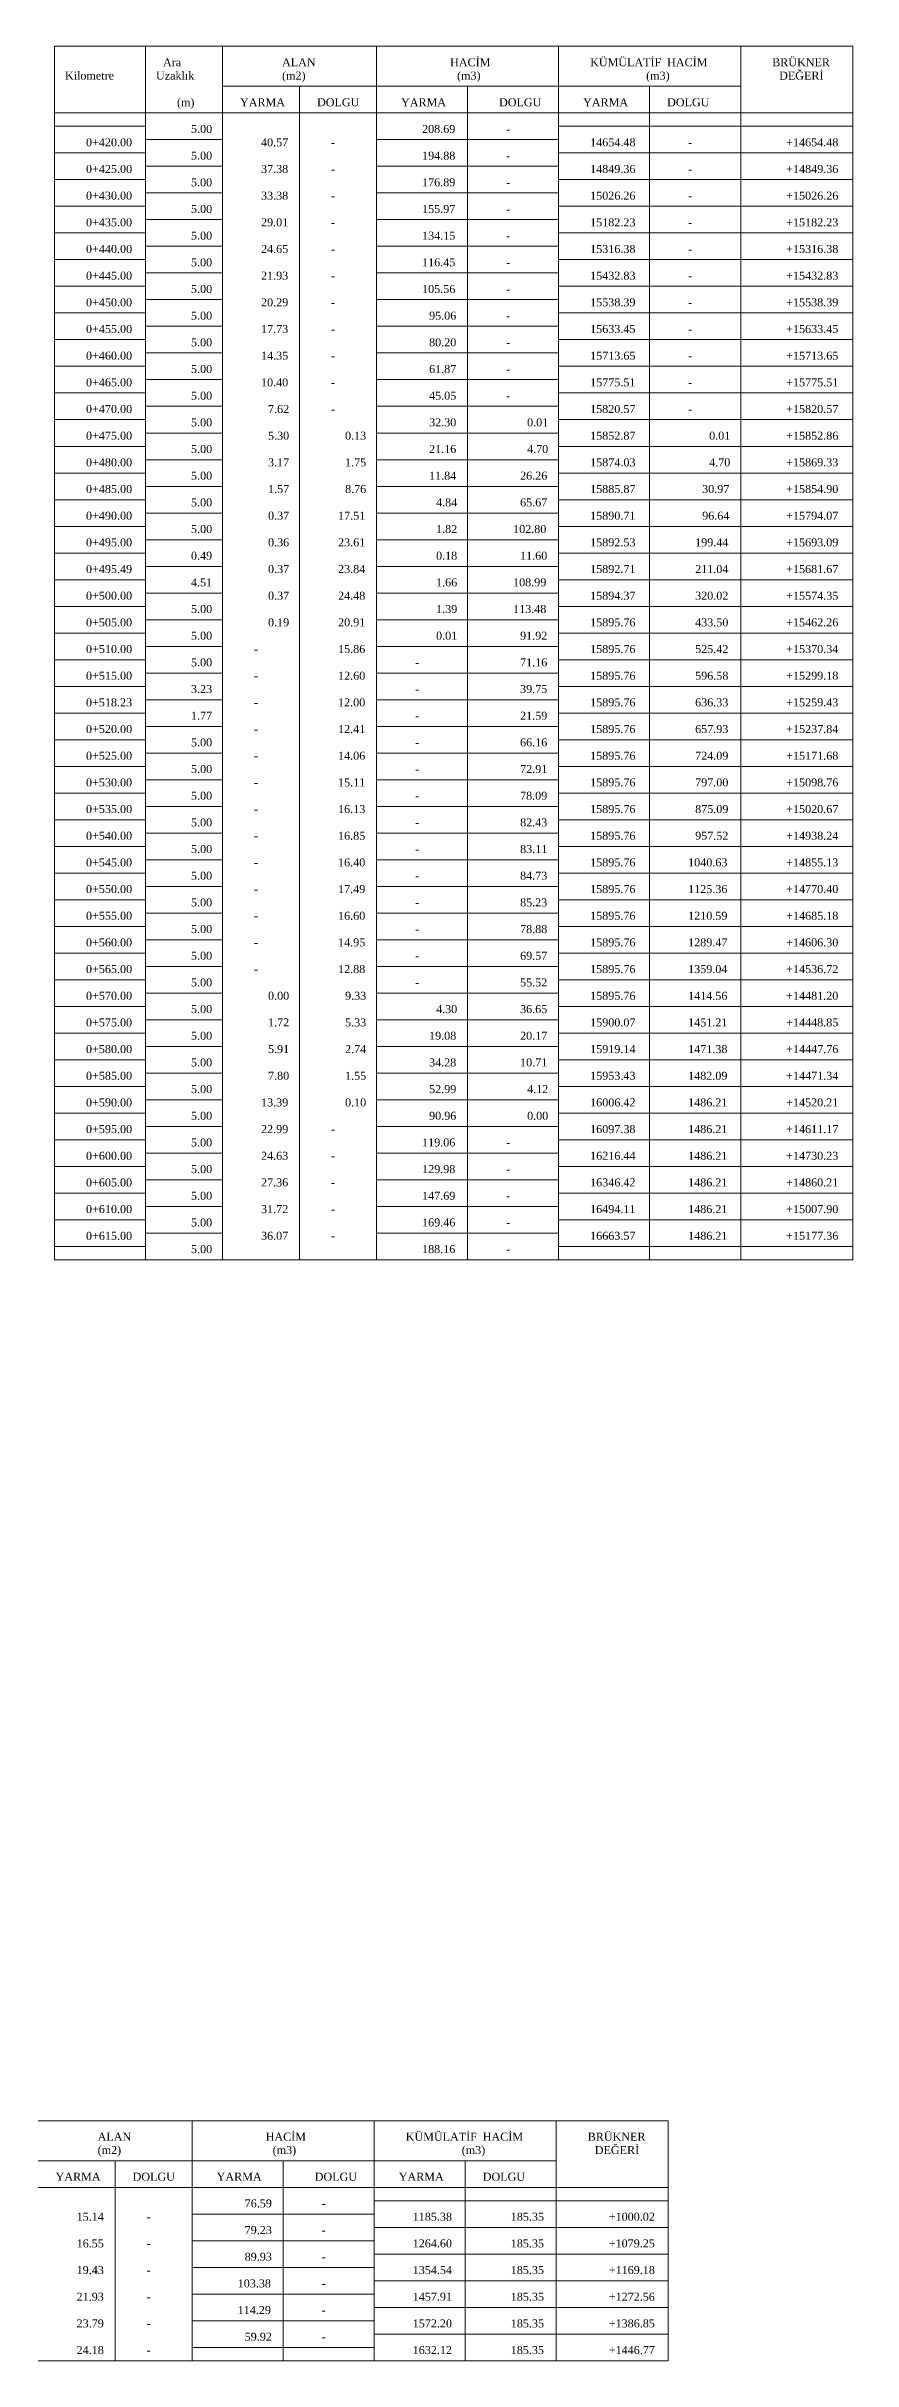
# Model space of a CAD drawing. Header units: metres. Extents: x 478603 to 489313, y 4282657 to 4289463.
# Drawn here: x 486056.2 to 486207.3, y 4283705 to 4284138.9 of the extents above; entities that cross this region are included whole.
import ezdxf

# ---------------------------------------------------------------- set-up
doc = ezdxf.new("R2010")
doc.units = ezdxf.units.M
for name, color, linetype, lineweight in [('TB_C', 96, 'Continuous', 0), ('TB_M', 18, 'Continuous', 0), ('TB_R', 1, 'Continuous', 0)]:
    doc.layers.add(name, color=color, linetype=linetype, lineweight=lineweight)
doc.styles.get("Standard").update_dxf_attribs({"font": 'times.ttf'})

msp = doc.modelspace()

# ---------------------------------------------------------------- linework, layer by layer
at = {"layer": 'TB_C'}
for p, q in [((486057.72, 4284138.87), (486207.35, 4284138.87)), ((486057.72, 4284138.87), (486057.72, 4283911.37)), ((486074.78, 4284138.87), (486074.78, 4283911.37)), ((486089.22, 4284138.87), (486089.22, 4283911.37)), ((486118.1, 4284138.87), (486118.1, 4283911.37)), ((486152.22, 4284138.87), (486152.22, 4283911.37)), ((486186.35, 4284138.87), (486186.35, 4283911.37)), ((486207.35, 4284138.87), (486207.35, 4283911.37)), ((486089.22, 4284131.37), (486186.35, 4284131.37)), ((486103.66, 4284131.37), (486103.66, 4283911.37)), ((486135.16, 4284131.37), (486135.16, 4283911.37)), ((486169.28, 4284131.37), (486169.28, 4283911.37)), ((486057.72, 4284126.37), (486207.35, 4284126.37)), ((486057.72, 4284123.87), (486074.78, 4284123.87)), ((486074.78, 4284121.37), (486089.22, 4284121.37)), ((486118.1, 4284121.37), (486152.22, 4284121.37)), ((486152.22, 4284123.87), (486207.35, 4284123.87)), ((486057.72, 4284118.87), (486074.78, 4284118.87)), ((486152.22, 4284118.87), (486207.35, 4284118.87)), ((486057.72, 4284113.87), (486074.78, 4284113.87)), ((486074.78, 4284116.37), (486089.22, 4284116.37)), ((486118.1, 4284116.37), (486152.22, 4284116.37)), ((486152.22, 4284113.87), (486207.35, 4284113.87)), ((486057.72, 4284108.87), (486074.78, 4284108.87)), ((486074.78, 4284111.37), (486089.22, 4284111.37)), ((486118.1, 4284111.37), (486152.22, 4284111.37)), ((486152.22, 4284108.87), (486207.35, 4284108.87)), ((486057.72, 4284103.87), (486074.78, 4284103.87)), ((486074.78, 4284106.37), (486089.22, 4284106.37)), ((486118.1, 4284106.37), (486152.22, 4284106.37)), ((486152.22, 4284103.87), (486207.35, 4284103.87)), ((486074.78, 4284101.37), (486089.22, 4284101.37)), ((486118.1, 4284101.37), (486152.22, 4284101.37)), ((486057.72, 4284098.87), (486074.78, 4284098.87)), ((486074.78, 4284096.37), (486089.22, 4284096.37)), ((486118.1, 4284096.37), (486152.22, 4284096.37)), ((486152.22, 4284098.87), (486207.35, 4284098.87)), ((486057.72, 4284093.87), (486074.78, 4284093.87)), ((486074.78, 4284091.37), (486089.22, 4284091.37)), ((486118.1, 4284091.37), (486152.22, 4284091.37)), ((486152.22, 4284093.87), (486207.35, 4284093.87)), ((486057.72, 4284088.87), (486074.78, 4284088.87)), ((486074.78, 4284086.37), (486089.22, 4284086.37)), ((486118.1, 4284086.37), (486152.22, 4284086.37)), ((486152.22, 4284088.87), (486207.35, 4284088.87)), ((486057.72, 4284083.87), (486074.78, 4284083.87)), ((486152.22, 4284083.87), (486207.35, 4284083.87)), ((486057.72, 4284078.87), (486074.78, 4284078.87)), ((486074.78, 4284081.37), (486089.22, 4284081.37)), ((486118.1, 4284081.37), (486152.22, 4284081.37)), ((486152.22, 4284078.87), (486207.35, 4284078.87)), ((486057.72, 4284073.87), (486074.78, 4284073.87)), ((486074.78, 4284076.37), (486089.22, 4284076.37)), ((486118.1, 4284076.37), (486152.22, 4284076.37)), ((486152.22, 4284073.87), (486207.35, 4284073.87)), ((486057.72, 4284068.87), (486074.78, 4284068.87)), ((486074.78, 4284071.37), (486089.22, 4284071.37)), ((486118.1, 4284071.37), (486152.22, 4284071.37)), ((486152.22, 4284068.87), (486207.35, 4284068.87)), ((486074.78, 4284066.37), (486089.22, 4284066.37)), ((486118.1, 4284066.37), (486152.22, 4284066.37)), ((486057.72, 4284063.87), (486074.78, 4284063.87)), ((486074.78, 4284061.37), (486089.22, 4284061.37)), ((486118.1, 4284061.37), (486152.22, 4284061.37)), ((486152.22, 4284063.87), (486207.35, 4284063.87)), ((486057.72, 4284058.87), (486074.78, 4284058.87)), ((486074.78, 4284056.37), (486089.22, 4284056.37)), ((486118.1, 4284056.37), (486152.22, 4284056.37)), ((486152.22, 4284058.87), (486207.35, 4284058.87)), ((486057.72, 4284053.87), (486074.78, 4284053.87)), ((486074.78, 4284051.37), (486089.22, 4284051.37)), ((486118.1, 4284051.37), (486152.22, 4284051.37)), ((486152.22, 4284053.87), (486207.35, 4284053.87)), ((486057.72, 4284048.87), (486074.78, 4284048.87)), ((486152.22, 4284048.87), (486207.35, 4284048.87)), ((486057.72, 4284043.87), (486074.78, 4284043.87)), ((486074.78, 4284046.37), (486089.22, 4284046.37)), ((486118.1, 4284046.37), (486152.22, 4284046.37)), ((486152.22, 4284043.87), (486207.35, 4284043.87)), ((486057.72, 4284038.87), (486074.78, 4284038.87)), ((486074.78, 4284041.37), (486089.22, 4284041.37)), ((486118.1, 4284041.37), (486152.22, 4284041.37)), ((486152.22, 4284038.87), (486207.35, 4284038.87)), ((486074.78, 4284036.37), (486089.22, 4284036.37)), ((486118.1, 4284036.37), (486152.22, 4284036.37)), ((486057.72, 4284033.87), (486074.78, 4284033.87)), ((486074.78, 4284031.37), (486089.22, 4284031.37)), ((486118.1, 4284031.37), (486152.22, 4284031.37)), ((486152.22, 4284033.87), (486207.35, 4284033.87)), ((486057.72, 4284028.87), (486074.78, 4284028.87)), ((486074.78, 4284026.37), (486089.22, 4284026.37)), ((486118.1, 4284026.37), (486152.22, 4284026.37)), ((486152.22, 4284028.87), (486207.35, 4284028.87)), ((486057.72, 4284023.87), (486074.78, 4284023.87)), ((486074.78, 4284021.37), (486089.22, 4284021.37)), ((486118.1, 4284021.37), (486152.22, 4284021.37)), ((486152.22, 4284023.87), (486207.35, 4284023.87)), ((486057.72, 4284018.87), (486074.78, 4284018.87)), ((486152.22, 4284018.87), (486207.35, 4284018.87)), ((486057.72, 4284013.87), (486074.78, 4284013.87)), ((486074.78, 4284016.37), (486089.22, 4284016.37)), ((486118.1, 4284016.37), (486152.22, 4284016.37)), ((486152.22, 4284013.87), (486207.35, 4284013.87)), ((486057.72, 4284008.87), (486074.78, 4284008.87)), ((486074.78, 4284011.37), (486089.22, 4284011.37)), ((486118.1, 4284011.37), (486152.22, 4284011.37)), ((486152.22, 4284008.87), (486207.35, 4284008.87)), ((486057.72, 4284003.87), (486074.78, 4284003.87)), ((486074.78, 4284006.37), (486089.22, 4284006.37)), ((486118.1, 4284006.37), (486152.22, 4284006.37)), ((486152.22, 4284003.87), (486207.35, 4284003.87)), ((486074.78, 4284001.37), (486089.22, 4284001.37)), ((486118.1, 4284001.37), (486152.22, 4284001.37)), ((486057.72, 4283998.87), (486074.78, 4283998.87)), ((486074.78, 4283996.37), (486089.22, 4283996.37)), ((486118.1, 4283996.37), (486152.22, 4283996.37)), ((486152.22, 4283998.87), (486207.35, 4283998.87)), ((486057.72, 4283993.87), (486074.78, 4283993.87)), ((486074.78, 4283991.37), (486089.22, 4283991.37)), ((486118.1, 4283991.37), (486152.22, 4283991.37)), ((486152.22, 4283993.87), (486207.35, 4283993.87)), ((486057.72, 4283988.87), (486074.78, 4283988.87)), ((486074.78, 4283986.37), (486089.22, 4283986.37)), ((486118.1, 4283986.37), (486152.22, 4283986.37)), ((486152.22, 4283988.87), (486207.35, 4283988.87)), ((486057.72, 4283983.87), (486074.78, 4283983.87)), ((486152.22, 4283983.87), (486207.35, 4283983.87)), ((486057.72, 4283978.87), (486074.78, 4283978.87)), ((486074.78, 4283981.37), (486089.22, 4283981.37)), ((486118.1, 4283981.37), (486152.22, 4283981.37)), ((486152.22, 4283978.87), (486207.35, 4283978.87)), ((486057.72, 4283973.87), (486074.78, 4283973.87)), ((486074.78, 4283976.37), (486089.22, 4283976.37)), ((486118.1, 4283976.37), (486152.22, 4283976.37)), ((486152.22, 4283973.87), (486207.35, 4283973.87)), ((486074.78, 4283971.37), (486089.22, 4283971.37)), ((486118.1, 4283971.37), (486152.22, 4283971.37)), ((486057.72, 4283968.87), (486074.78, 4283968.87)), ((486074.78, 4283966.37), (486089.22, 4283966.37)), ((486118.1, 4283966.37), (486152.22, 4283966.37)), ((486152.22, 4283968.87), (486207.35, 4283968.87)), ((486057.72, 4283963.87), (486074.78, 4283963.87)), ((486074.78, 4283961.37), (486089.22, 4283961.37)), ((486118.1, 4283961.37), (486152.22, 4283961.37)), ((486152.22, 4283963.87), (486207.35, 4283963.87)), ((486057.72, 4283958.87), (486074.78, 4283958.87)), ((486074.78, 4283956.37), (486089.22, 4283956.37)), ((486118.1, 4283956.37), (486152.22, 4283956.37)), ((486152.22, 4283958.87), (486207.35, 4283958.87)), ((486057.72, 4283953.87), (486074.78, 4283953.87)), ((486152.22, 4283953.87), (486207.35, 4283953.87)), ((486057.72, 4283948.87), (486074.78, 4283948.87)), ((486074.78, 4283951.37), (486089.22, 4283951.37)), ((486118.1, 4283951.37), (486152.22, 4283951.37)), ((486152.22, 4283948.87), (486207.35, 4283948.87)), ((486057.72, 4283943.87), (486074.78, 4283943.87)), ((486074.78, 4283946.37), (486089.22, 4283946.37)), ((486118.1, 4283946.37), (486152.22, 4283946.37)), ((486152.22, 4283943.87), (486207.35, 4283943.87)), ((486057.72, 4283938.87), (486074.78, 4283938.87)), ((486074.78, 4283941.37), (486089.22, 4283941.37)), ((486118.1, 4283941.37), (486152.22, 4283941.37)), ((486152.22, 4283938.87), (486207.35, 4283938.87)), ((486074.78, 4283936.37), (486089.22, 4283936.37)), ((486118.1, 4283936.37), (486152.22, 4283936.37)), ((486057.72, 4283933.87), (486074.78, 4283933.87)), ((486074.78, 4283931.37), (486089.22, 4283931.37)), ((486118.1, 4283931.37), (486152.22, 4283931.37)), ((486152.22, 4283933.87), (486207.35, 4283933.87)), ((486057.72, 4283928.87), (486074.78, 4283928.87)), ((486074.78, 4283926.37), (486089.22, 4283926.37)), ((486118.1, 4283926.37), (486152.22, 4283926.37)), ((486152.22, 4283928.87), (486207.35, 4283928.87)), ((486057.72, 4283923.87), (486074.78, 4283923.87)), ((486074.78, 4283921.37), (486089.22, 4283921.37)), ((486118.1, 4283921.37), (486152.22, 4283921.37)), ((486152.22, 4283923.87), (486207.35, 4283923.87)), ((486057.72, 4283918.87), (486074.78, 4283918.87)), ((486152.22, 4283918.87), (486207.35, 4283918.87)), ((486057.72, 4283913.87), (486074.78, 4283913.87)), ((486074.78, 4283916.37), (486089.22, 4283916.37)), ((486118.1, 4283916.37), (486152.22, 4283916.37)), ((486152.22, 4283913.87), (486207.35, 4283913.87)), ((486057.72, 4283911.37), (486207.35, 4283911.37)), ((486023.15, 4283749.97), (486172.78, 4283749.97)), ((486083.53, 4283749.97), (486083.53, 4283704.97)), ((486117.65, 4283749.97), (486117.65, 4283704.97)), ((486151.78, 4283749.97), (486151.78, 4283704.97)), ((486172.78, 4283749.97), (486172.78, 4283704.97)), ((486054.65, 4283742.47), (486151.78, 4283742.47)), ((486069.09, 4283742.47), (486069.09, 4283704.97)), ((486100.59, 4283742.47), (486100.59, 4283704.97)), ((486134.72, 4283742.47), (486134.72, 4283704.97)), ((486023.15, 4283737.47), (486172.78, 4283737.47)), ((486117.65, 4283734.97), (486172.78, 4283734.97)), ((486083.53, 4283732.47), (486117.65, 4283732.47)), ((486083.53, 4283727.47), (486117.65, 4283727.47)), ((486117.65, 4283729.97), (486172.78, 4283729.97)), ((486083.53, 4283722.47), (486117.65, 4283722.47)), ((486117.65, 4283724.97), (486172.78, 4283724.97)), ((486083.53, 4283717.47), (486117.65, 4283717.47)), ((486117.65, 4283719.97), (486172.78, 4283719.97)), ((486117.65, 4283714.97), (486172.78, 4283714.97)), ((486083.53, 4283712.47), (486117.65, 4283712.47)), ((486117.65, 4283709.97), (486172.78, 4283709.97)), ((486023.15, 4283704.97), (486172.78, 4283704.97)), ((486083.53, 4283707.47), (486117.65, 4283707.47))]:
    msp.add_line(p, q, dxfattribs=at)

# ---------------------------------------------------------------- texts
at = {"layer": 'TB_M'}
for s, p in [('Kilometre', (486059.69, 4284132.62)), ('Uzaklık', (486076.75, 4284132.62)), ('Ara', (486078.06, 4284135.12)), ('ALAN', (486100.38, 4284135.12)), ('(m2)', (486100.38, 4284132.62)), ('HACİM', (486131.88, 4284135.12)), ('(m3)', (486133.19, 4284132.62)), ('KÜMÜLATİF', (486158.13, 4284135.12)), ('(m3)', (486168.63, 4284132.62)), ('HACİM', (486172.56, 4284135.12)), ('BRÜKNER', (486192.25, 4284135.12)), ('DEĞERİ', (486193.56, 4284132.62)), ('(m)', (486080.69, 4284127.62)), ('YARMA', (486092.5, 4284127.62)), ('DOLGU', (486106.94, 4284127.62)), ('YARMA', (486122.69, 4284127.62)), ('DOLGU', (486141.06, 4284127.62)), ('YARMA', (486156.81, 4284127.62)), ('DOLGU', (486172.56, 4284127.62)), ('0+420.00', (486063.63, 4284120.12)), ('-', (486142.38, 4284122.62)), ('0+425.00', (486063.63, 4284115.12)), ('-', (486109.56, 4284120.12)), ('-', (486142.38, 4284117.62)), ('-', (486176.5, 4284120.12)), ('-', (486109.56, 4284115.12)), ('-', (486142.38, 4284112.62)), ('-', (486176.5, 4284115.12)), ('0+430.00', (486063.63, 4284110.12)), ('-', (486109.56, 4284110.12)), ('-', (486142.38, 4284107.62)), ('-', (486176.5, 4284110.12)), ('0+435.00', (486063.63, 4284105.12)), ('-', (486109.56, 4284105.12)), ('-', (486176.5, 4284105.12)), ('0+440.00', (486063.63, 4284100.12)), ('-', (486109.56, 4284100.12)), ('-', (486142.38, 4284102.62)), ('-', (486176.5, 4284100.12)), ('0+445.00', (486063.63, 4284095.12)), ('-', (486109.56, 4284095.12)), ('-', (486142.38, 4284097.62)), ('-', (486176.5, 4284095.12)), ('0+450.00', (486063.63, 4284090.12)), ('-', (486109.56, 4284090.12)), ('-', (486142.38, 4284092.62)), ('-', (486176.5, 4284090.12)), ('0+455.00', (486063.63, 4284085.12)), ('-', (486142.38, 4284087.62)), ('-', (486109.56, 4284085.12)), ('-', (486142.38, 4284082.62)), ('-', (486176.5, 4284085.12)), ('0+460.00', (486063.63, 4284080.12)), ('-', (486109.56, 4284080.12)), ('-', (486142.38, 4284077.62)), ('-', (486176.5, 4284080.12)), ('0+465.00', (486063.63, 4284075.12)), ('-', (486109.56, 4284075.12)), ('-', (486142.38, 4284072.62)), ('-', (486176.5, 4284075.12)), ('0+470.00', (486063.63, 4284070.12)), ('-', (486109.56, 4284070.12)), ('-', (486176.5, 4284070.12)), ('0+475.00', (486063.63, 4284065.12)), ('0+480.00', (486063.63, 4284060.12)), ('0+485.00', (486063.63, 4284055.12)), ('0+490.00', (486063.63, 4284050.12)), ('0+495.00', (486063.63, 4284045.12)), ('0+495.49', (486063.63, 4284040.12)), ('0+500.00', (486063.63, 4284035.12)), ('0+505.00', (486063.63, 4284030.12)), ('0+510.00', (486063.63, 4284025.12)), ('-', (486095.13, 4284025.12)), ('0+515.00', (486063.63, 4284020.12)), ('-', (486125.31, 4284022.62)), ('0+518.23', (486063.63, 4284015.12)), ('-', (486095.13, 4284020.12)), ('-', (486125.31, 4284017.62)), ('-', (486095.13, 4284015.12)), ('-', (486125.31, 4284012.62)), ('0+520.00', (486063.63, 4284010.12)), ('-', (486095.13, 4284010.12)), ('-', (486125.31, 4284007.62)), ('0+525.00', (486063.63, 4284005.12)), ('-', (486095.13, 4284005.12)), ('0+530.00', (486063.63, 4284000.12)), ('-', (486095.13, 4284000.12)), ('-', (486125.31, 4284002.62)), ('0+535.00', (486063.63, 4283995.12)), ('-', (486095.13, 4283995.12)), ('-', (486125.31, 4283997.62)), ('0+540.00', (486063.63, 4283990.12)), ('-', (486095.13, 4283990.12)), ('-', (486125.31, 4283992.62)), ('0+545.00', (486063.63, 4283985.12)), ('-', (486125.31, 4283987.62)), ('-', (486095.13, 4283985.12)), ('-', (486125.31, 4283982.62)), ('0+550.00', (486063.63, 4283980.12)), ('-', (486095.13, 4283980.12)), ('-', (486125.31, 4283977.62)), ('0+555.00', (486063.63, 4283975.12)), ('-', (486095.13, 4283975.12)), ('-', (486125.31, 4283972.62)), ('0+560.00', (486063.63, 4283970.12)), ('-', (486095.13, 4283970.12)), ('0+565.00', (486063.63, 4283965.12)), ('-', (486095.13, 4283965.12)), ('-', (486125.31, 4283967.62)), ('0+570.00', (486063.63, 4283960.12)), ('-', (486125.31, 4283962.62)), ('0+575.00', (486063.63, 4283955.12)), ('0+580.00', (486063.63, 4283950.12)), ('0+585.00', (486063.63, 4283945.12)), ('0+590.00', (486063.63, 4283940.12)), ('0+595.00', (486063.63, 4283935.12)), ('-', (486109.56, 4283935.12)), ('0+600.00', (486063.63, 4283930.12)), ('-', (486109.56, 4283930.12)), ('-', (486142.38, 4283932.62)), ('0+605.00', (486063.63, 4283925.12)), ('-', (486109.56, 4283925.12)), ('-', (486142.38, 4283927.62)), ('0+610.00', (486063.63, 4283920.12)), ('-', (486142.38, 4283922.62)), ('-', (486109.56, 4283920.12)), ('-', (486142.38, 4283917.62)), ('0+615.00', (486063.63, 4283915.12)), ('-', (486109.56, 4283915.12)), ('-', (486142.38, 4283912.62)), ('ALAN', (486065.81, 4283746.22)), ('HACİM', (486097.31, 4283746.22)), ('KÜMÜLATİF', (486123.56, 4283746.22)), ('HACİM', (486138, 4283746.22)), ('BRÜKNER', (486157.68, 4283746.22)), ('(m2)', (486065.81, 4283743.72)), ('(m3)', (486098.62, 4283743.72)), ('(m3)', (486134.06, 4283743.72)), ('DEĞERİ', (486159, 4283743.72)), ('YARMA', (486057.93, 4283738.72)), ('DOLGU', (486072.37, 4283738.72)), ('YARMA', (486088.12, 4283738.72)), ('DOLGU', (486106.5, 4283738.72)), ('YARMA', (486122.25, 4283738.72)), ('DOLGU', (486138, 4283738.72)), ('-', (486075, 4283731.22)), ('-', (486107.81, 4283733.72)), ('-', (486075, 4283726.22)), ('-', (486107.81, 4283728.72)), ('-', (486075, 4283721.22)), ('-', (486107.81, 4283723.72)), ('-', (486107.81, 4283718.72)), ('-', (486075, 4283716.22)), ('-', (486107.81, 4283713.72)), ('-', (486075, 4283711.22)), ('-', (486107.81, 4283708.72)), ('-', (486075, 4283706.22))]:
    msp.add_text(s, height=1.5, dxfattribs=at).set_placement(p)
at = {"layer": 'TB_R'}
for s, p in [('5.00', (486083.31, 4284122.62)), ('40.57', (486096.44, 4284120.12)), ('208.69', (486126.63, 4284122.62)), ('14654.48', (486158.13, 4284120.12)), ('+14654.48', (486194.88, 4284120.12)), ('5.00', (486083.31, 4284117.62)), ('37.38', (486096.44, 4284115.12)), ('194.88', (486126.63, 4284117.62)), ('14849.36', (486158.13, 4284115.12)), ('+14849.36', (486194.88, 4284115.12)), ('5.00', (486083.31, 4284112.62)), ('176.89', (486126.63, 4284112.62)), ('5.00', (486083.31, 4284107.62)), ('33.38', (486096.44, 4284110.12)), ('155.97', (486126.63, 4284107.62)), ('15026.26', (486158.13, 4284110.12)), ('+15026.26', (486194.88, 4284110.12)), ('5.00', (486083.31, 4284102.62)), ('29.01', (486096.44, 4284105.12)), ('134.15', (486126.63, 4284102.62)), ('15182.23', (486158.13, 4284105.12)), ('+15182.23', (486194.88, 4284105.12)), ('5.00', (486083.31, 4284097.62)), ('24.65', (486096.44, 4284100.12)), ('116.45', (486126.63, 4284097.62)), ('15316.38', (486158.13, 4284100.12)), ('+15316.38', (486194.88, 4284100.12)), ('21.93', (486096.44, 4284095.12)), ('15432.83', (486158.13, 4284095.12)), ('+15432.83', (486194.88, 4284095.12)), ('5.00', (486083.31, 4284092.62)), ('20.29', (486096.44, 4284090.12)), ('105.56', (486126.63, 4284092.62)), ('15538.39', (486158.13, 4284090.12)), ('+15538.39', (486194.88, 4284090.12)), ('5.00', (486083.31, 4284087.62)), ('17.73', (486096.44, 4284085.12)), ('95.06', (486127.94, 4284087.62)), ('15633.45', (486158.13, 4284085.12)), ('+15633.45', (486194.88, 4284085.12)), ('5.00', (486083.31, 4284082.62)), ('80.20', (486127.94, 4284082.62)), ('5.00', (486083.31, 4284077.62)), ('14.35', (486096.44, 4284080.12)), ('61.87', (486127.94, 4284077.62)), ('15713.65', (486158.13, 4284080.12)), ('+15713.65', (486194.88, 4284080.12)), ('5.00', (486083.31, 4284072.62)), ('10.40', (486096.44, 4284075.12)), ('45.05', (486127.94, 4284072.62)), ('15775.51', (486158.13, 4284075.12)), ('+15775.51', (486194.88, 4284075.12)), ('5.00', (486083.31, 4284067.62)), ('7.62', (486097.75, 4284070.12)), ('32.30', (486127.94, 4284067.62)), ('0.01', (486146.31, 4284067.62)), ('15820.57', (486158.13, 4284070.12)), ('+15820.57', (486194.88, 4284070.12)), ('5.30', (486097.75, 4284065.12)), ('0.13', (486112.19, 4284065.12)), ('15852.87', (486158.13, 4284065.12)), ('0.01', (486180.44, 4284065.12)), ('+15852.86', (486194.88, 4284065.12)), ('5.00', (486083.31, 4284062.62)), ('3.17', (486097.75, 4284060.12)), ('1.75', (486112.19, 4284060.12)), ('21.16', (486127.94, 4284062.62)), ('4.70', (486146.31, 4284062.62)), ('15874.03', (486158.13, 4284060.12)), ('4.70', (486180.44, 4284060.12)), ('+15869.33', (486194.88, 4284060.12)), ('5.00', (486083.31, 4284057.62)), ('1.57', (486097.75, 4284055.12)), ('8.76', (486112.19, 4284055.12)), ('11.84', (486127.94, 4284057.62)), ('26.26', (486145, 4284057.62)), ('15885.87', (486158.13, 4284055.12)), ('30.97', (486179.13, 4284055.12)), ('+15854.90', (486194.88, 4284055.12)), ('5.00', (486083.31, 4284052.62)), ('0.37', (486097.75, 4284050.12)), ('17.51', (486110.88, 4284050.12)), ('4.84', (486129.25, 4284052.62)), ('65.67', (486145, 4284052.62)), ('15890.71', (486158.13, 4284050.12)), ('96.64', (486179.13, 4284050.12)), ('+15794.07', (486194.88, 4284050.12)), ('5.00', (486083.31, 4284047.62)), ('1.82', (486129.25, 4284047.62)), ('102.80', (486143.69, 4284047.62)), ('0.49', (486083.31, 4284042.62)), ('0.36', (486097.75, 4284045.12)), ('23.61', (486110.88, 4284045.12)), ('0.18', (486129.25, 4284042.62)), ('11.60', (486145, 4284042.62)), ('15892.53', (486158.13, 4284045.12)), ('199.44', (486177.81, 4284045.12)), ('+15693.09', (486194.88, 4284045.12)), ('4.51', (486083.31, 4284037.62)), ('0.37', (486097.75, 4284040.12)), ('23.84', (486110.88, 4284040.12)), ('1.66', (486129.25, 4284037.62)), ('108.99', (486143.69, 4284037.62)), ('15892.71', (486158.13, 4284040.12)), ('211.04', (486177.81, 4284040.12)), ('+15681.67', (486194.88, 4284040.12)), ('5.00', (486083.31, 4284032.62)), ('0.37', (486097.75, 4284035.12)), ('24.48', (486110.88, 4284035.12)), ('1.39', (486129.25, 4284032.62)), ('113.48', (486143.69, 4284032.62)), ('15894.37', (486158.13, 4284035.12)), ('320.02', (486177.81, 4284035.12)), ('+15574.35', (486194.88, 4284035.12)), ('0.19', (486097.75, 4284030.12)), ('20.91', (486110.88, 4284030.12)), ('15895.76', (486158.13, 4284030.12)), ('433.50', (486177.81, 4284030.12)), ('+15462.26', (486194.88, 4284030.12)), ('5.00', (486083.31, 4284027.62)), ('15.86', (486110.88, 4284025.12)), ('0.01', (486129.25, 4284027.62)), ('91.92', (486145, 4284027.62)), ('15895.76', (486158.13, 4284025.12)), ('525.42', (486177.81, 4284025.12)), ('+15370.34', (486194.88, 4284025.12)), ('5.00', (486083.31, 4284022.62)), ('12.60', (486110.88, 4284020.12)), ('71.16', (486145, 4284022.62)), ('15895.76', (486158.13, 4284020.12)), ('596.58', (486177.81, 4284020.12)), ('+15299.18', (486194.88, 4284020.12)), ('3.23', (486083.31, 4284017.62)), ('12.00', (486110.88, 4284015.12)), ('39.75', (486145, 4284017.62)), ('15895.76', (486158.13, 4284015.12)), ('636.33', (486177.81, 4284015.12)), ('+15259.43', (486194.88, 4284015.12)), ('1.77', (486083.31, 4284012.62)), ('21.59', (486145, 4284012.62)), ('5.00', (486083.31, 4284007.62)), ('12.41', (486110.88, 4284010.12)), ('66.16', (486145, 4284007.62)), ('15895.76', (486158.13, 4284010.12)), ('657.93', (486177.81, 4284010.12)), ('+15237.84', (486194.88, 4284010.12)), ('5.00', (486083.31, 4284002.62)), ('14.06', (486110.88, 4284005.12)), ('72.91', (486145, 4284002.62)), ('15895.76', (486158.13, 4284005.12)), ('724.09', (486177.81, 4284005.12)), ('+15171.68', (486194.88, 4284005.12)), ('15.11', (486110.88, 4284000.12)), ('15895.76', (486158.13, 4284000.12)), ('797.00', (486177.81, 4284000.12)), ('+15098.76', (486194.88, 4284000.12)), ('5.00', (486083.31, 4283997.62)), ('16.13', (486110.88, 4283995.12)), ('78.09', (486145, 4283997.62)), ('15895.76', (486158.13, 4283995.12)), ('875.09', (486177.81, 4283995.12)), ('+15020.67', (486194.88, 4283995.12)), ('5.00', (486083.31, 4283992.62)), ('16.85', (486110.88, 4283990.12)), ('82.43', (486145, 4283992.62)), ('15895.76', (486158.13, 4283990.12)), ('957.52', (486177.81, 4283990.12)), ('+14938.24', (486194.88, 4283990.12)), ('5.00', (486083.31, 4283987.62)), ('16.40', (486110.88, 4283985.12)), ('83.11', (486145, 4283987.62)), ('15895.76', (486158.13, 4283985.12)), ('1040.63', (486176.5, 4283985.12)), ('+14855.13', (486194.88, 4283985.12)), ('5.00', (486083.31, 4283982.62)), ('84.73', (486145, 4283982.62)), ('5.00', (486083.31, 4283977.62)), ('17.49', (486110.88, 4283980.12)), ('85.23', (486145, 4283977.62)), ('15895.76', (486158.13, 4283980.12)), ('1125.36', (486176.5, 4283980.12)), ('+14770.40', (486194.88, 4283980.12)), ('5.00', (486083.31, 4283972.62)), ('16.60', (486110.88, 4283975.12)), ('78.88', (486145, 4283972.62)), ('15895.76', (486158.13, 4283975.12)), ('1210.59', (486176.5, 4283975.12)), ('+14685.18', (486194.88, 4283975.12)), ('5.00', (486083.31, 4283967.62)), ('14.95', (486110.88, 4283970.12)), ('69.57', (486145, 4283967.62)), ('15895.76', (486158.13, 4283970.12)), ('1289.47', (486176.5, 4283970.12)), ('+14606.30', (486194.88, 4283970.12)), ('12.88', (486110.88, 4283965.12)), ('15895.76', (486158.13, 4283965.12)), ('1359.04', (486176.5, 4283965.12)), ('+14536.72', (486194.88, 4283965.12)), ('5.00', (486083.31, 4283962.62)), ('0.00', (486097.75, 4283960.12)), ('9.33', (486112.19, 4283960.12)), ('55.52', (486145, 4283962.62)), ('15895.76', (486158.13, 4283960.12)), ('1414.56', (486176.5, 4283960.12)), ('+14481.20', (486194.88, 4283960.12)), ('5.00', (486083.31, 4283957.62)), ('1.72', (486097.75, 4283955.12)), ('5.33', (486112.19, 4283955.12)), ('4.30', (486129.25, 4283957.62)), ('36.65', (486145, 4283957.62)), ('15900.07', (486158.13, 4283955.12)), ('1451.21', (486176.5, 4283955.12)), ('+14448.85', (486194.88, 4283955.12)), ('5.00', (486083.31, 4283952.62)), ('5.91', (486097.75, 4283950.12)), ('2.74', (486112.19, 4283950.12)), ('19.08', (486127.94, 4283952.62)), ('20.17', (486145, 4283952.62)), ('15919.14', (486158.13, 4283950.12)), ('1471.38', (486176.5, 4283950.12)), ('+14447.76', (486194.88, 4283950.12)), ('5.00', (486083.31, 4283947.62)), ('34.28', (486127.94, 4283947.62)), ('10.71', (486145, 4283947.62)), ('5.00', (486083.31, 4283942.62)), ('7.80', (486097.75, 4283945.12)), ('1.55', (486112.19, 4283945.12)), ('52.99', (486127.94, 4283942.62)), ('4.12', (486146.31, 4283942.62)), ('15953.43', (486158.13, 4283945.12)), ('1482.09', (486176.5, 4283945.12)), ('+14471.34', (486194.88, 4283945.12)), ('5.00', (486083.31, 4283937.62)), ('13.39', (486096.44, 4283940.12)), ('0.10', (486112.19, 4283940.12)), ('90.96', (486127.94, 4283937.62)), ('0.00', (486146.31, 4283937.62)), ('16006.42', (486158.13, 4283940.12)), ('1486.21', (486176.5, 4283940.12)), ('+14520.21', (486194.88, 4283940.12)), ('22.99', (486096.44, 4283935.12)), ('16097.38', (486158.13, 4283935.12)), ('1486.21', (486176.5, 4283935.12)), ('+14611.17', (486194.88, 4283935.12)), ('5.00', (486083.31, 4283932.62)), ('24.63', (486096.44, 4283930.12)), ('119.06', (486126.63, 4283932.62)), ('16216.44', (486158.13, 4283930.12)), ('1486.21', (486176.5, 4283930.12)), ('+14730.23', (486194.88, 4283930.12)), ('5.00', (486083.31, 4283927.62)), ('27.36', (486096.44, 4283925.12)), ('129.98', (486126.63, 4283927.62)), ('16346.42', (486158.13, 4283925.12)), ('1486.21', (486176.5, 4283925.12)), ('+14860.21', (486194.88, 4283925.12)), ('5.00', (486083.31, 4283922.62)), ('31.72', (486096.44, 4283920.12)), ('147.69', (486126.63, 4283922.62)), ('16494.11', (486158.13, 4283920.12)), ('1486.21', (486176.5, 4283920.12)), ('+15007.90', (486194.88, 4283920.12)), ('5.00', (486083.31, 4283917.62)), ('169.46', (486126.63, 4283917.62)), ('5.00', (486083.31, 4283912.62)), ('36.07', (486096.44, 4283915.12)), ('188.16', (486126.63, 4283912.62)), ('16663.57', (486158.13, 4283915.12)), ('1486.21', (486176.5, 4283915.12)), ('+15177.36', (486194.88, 4283915.12)), ('76.59', (486093.37, 4283733.72)), ('15.14', (486061.87, 4283731.22)), ('1185.38', (486124.87, 4283731.22)), ('185.35', (486143.25, 4283731.22)), ('+1000.02', (486161.62, 4283731.22)), ('16.55', (486061.87, 4283726.22)), ('79.23', (486093.37, 4283728.72)), ('1264.60', (486124.87, 4283726.22)), ('185.35', (486143.25, 4283726.22)), ('+1079.25', (486161.62, 4283726.22)), ('19.43', (486061.87, 4283721.22)), ('89.93', (486093.37, 4283723.72)), ('1354.54', (486124.87, 4283721.22)), ('185.35', (486143.25, 4283721.22)), ('+1169.18', (486161.62, 4283721.22)), ('21.93', (486061.87, 4283716.22)), ('103.38', (486092.06, 4283718.72)), ('1457.91', (486124.87, 4283716.22)), ('185.35', (486143.25, 4283716.22)), ('+1272.56', (486161.62, 4283716.22)), ('114.29', (486092.06, 4283713.72)), ('23.79', (486061.87, 4283711.22)), ('59.92', (486093.37, 4283708.72)), ('1572.20', (486124.87, 4283711.22)), ('185.35', (486143.25, 4283711.22)), ('+1386.85', (486161.62, 4283711.22)), ('24.18', (486061.87, 4283706.22)), ('1632.12', (486124.87, 4283706.22)), ('185.35', (486143.25, 4283706.22)), ('+1446.77', (486161.62, 4283706.22))]:
    msp.add_text(s, height=1.5, dxfattribs=at).set_placement(p)

doc.saveas('drawing.dxf')
